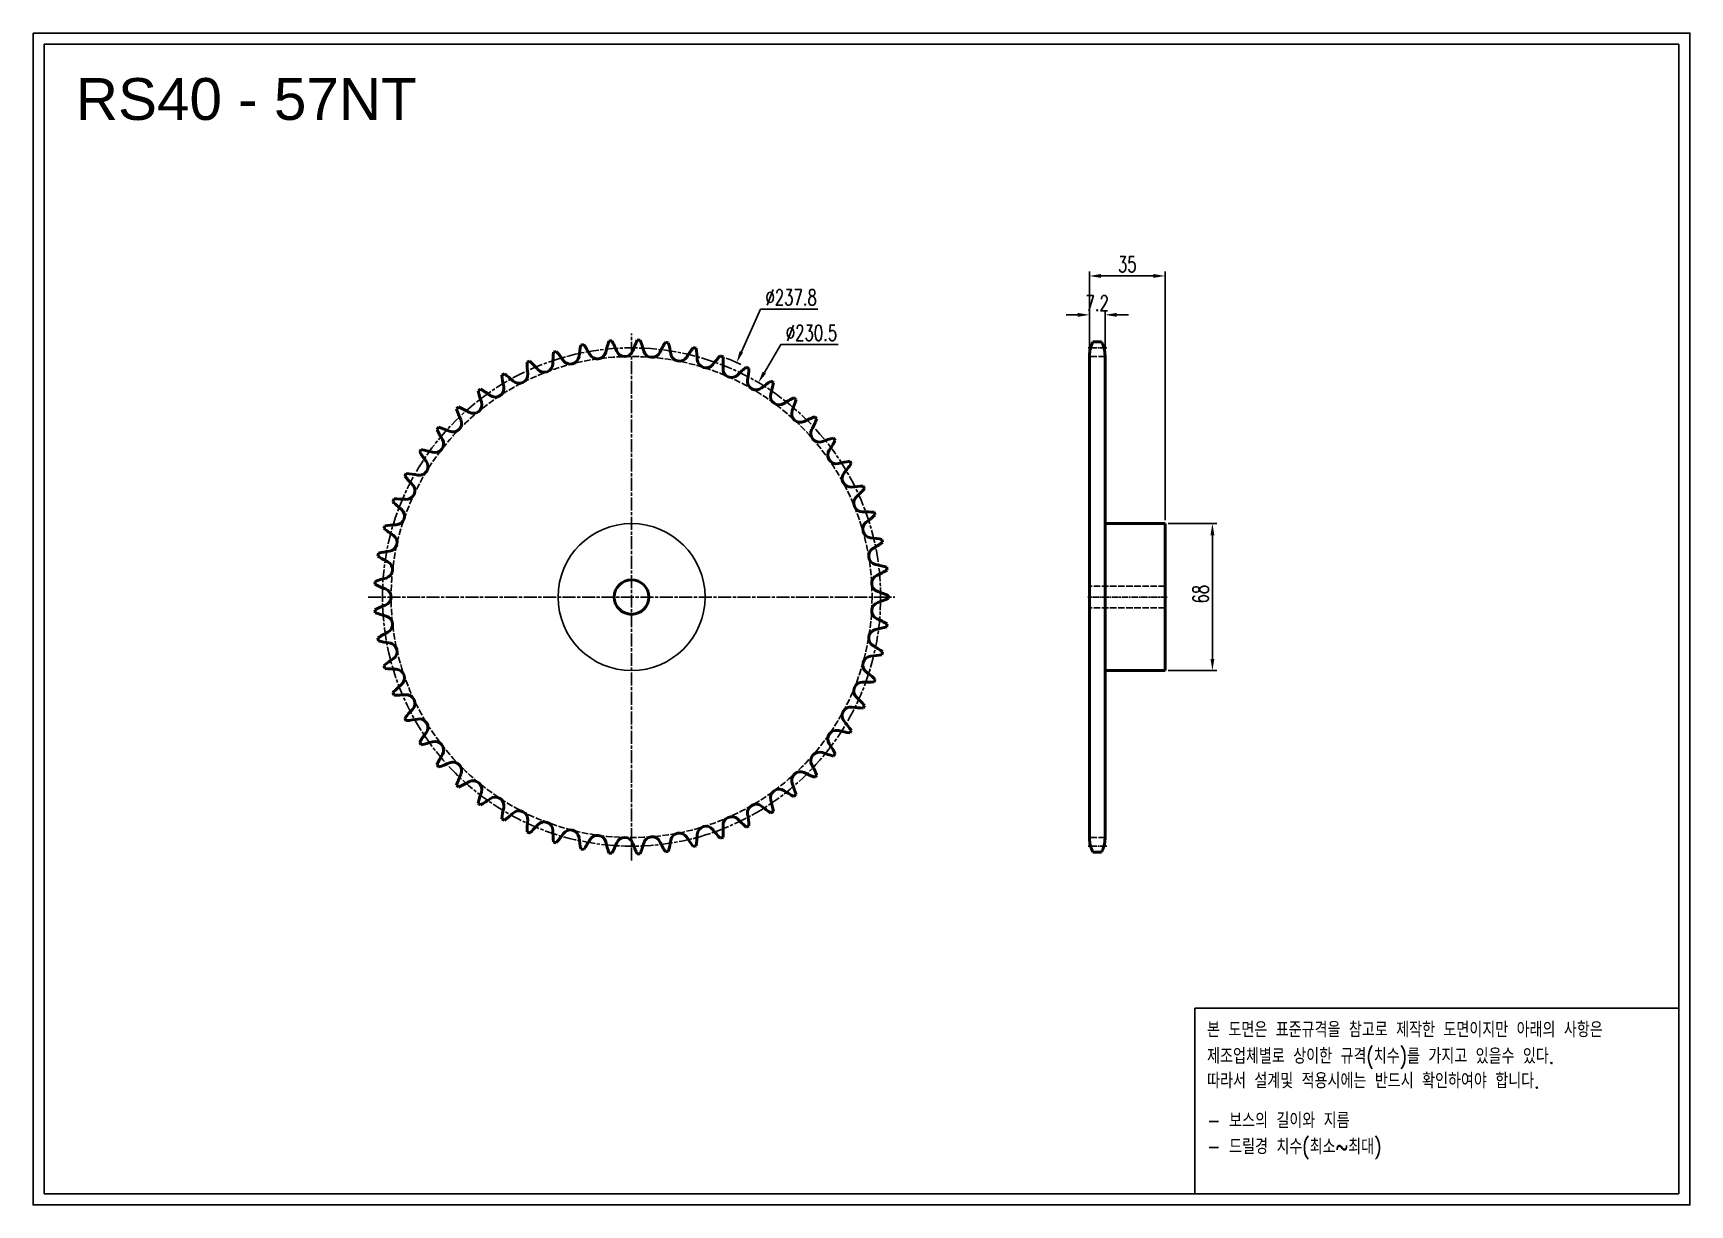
# Model space of a CAD drawing. Header units: millimetres. Extents: x -15014 to -14248, y 2793 to 3335.
import ezdxf

# ---------------------------------------------------------------- set-up
doc = ezdxf.new("R2010")
doc.units = ezdxf.units.MM
for name, pattern in [('AM_ISO02W050', [7.5, 6, -1.5]), ('AM_ISO02W050x2', [3.75, 3, -0.75]), ('AM_ISO08W050', [18, 12, -1.5, 3, -1.5]), ('AM_ISO08W050x2', [9, 6, -0.75, 1.5, -0.75])]:
    doc.linetypes.add(name, pattern=pattern)
for name, color, linetype, lineweight in [('AM_0N', 7, 'Continuous', 50), ('AM_3N', 6, 'AM_ISO02W050', 25), ('AM_7', 4, 'AM_ISO08W050', 25), ('AM_7N', 4, 'AM_ISO08W050', 25)]:
    doc.layers.add(name, color=color, linetype=linetype, lineweight=lineweight)
doc.layers.add('S-DIM', color=7, linetype='Continuous')
doc.styles.add('HAN', font='ROMANS.shx', dxfattribs={"width": 0.7, "bigfont": 'whgtxt.shx'})
doc.styles.add('HSG', font='SIMPLEX.shx', dxfattribs={"width": 0.7, "bigfont": 'HSG.shx'})
doc.styles.get("Standard").update_dxf_attribs({"font": 'arial.ttf'})
doc.dimstyles.new('APP16', dxfattribs={"dimscale": 3, "dimtxt": 2.4, "dimasz": 1.8, "dimexe": 0.7, "dimexo": 0.5, "dimgap": 0.6, "dimtad": 1, "dimtoh": 1, "dimdec": 1, "dimrnd": 0.01, "dimzin": 9, "dimdsep": 46, "dimtxsty": 'HSG', "dimcen": 0, "dimclrd": 1, "dimclre": 1, "dimclrt": 256, "dimazin": 2, "dimtp": 1, "dimtm": 1, "dimtfac": 0.5, "dimtdec": 1, "dimtofl": 0, "dimtmove": 0, "dimatfit": 3, "dimfxl": 0, "dimtvp": 1, "dimtolj": 2, "dimlwd": -1, "dimlwe": -1, "dimarcsym": 0})

# ---------------------------------------------------------------- blocks, each defined once
blk = doc.blocks.new('*D1')
at = {"layer": 'Defpoints', "color": 0, "transparency": 16777216}
for p in [(-14688.79, 3182.9), (-14786.02, 2965.87)]:
    blk.add_point(p, dxfattribs=at)
at = {"layer": 'S-DIM', "color": 1, "transparency": 16777216}
for p, q in [((-14677.71, 3207.62), (-14686.58, 3187.82)), ((-14651.19, 3207.62), (-14677.71, 3207.62))]:
    blk.add_line(p, q, dxfattribs=at)
blk.add_arc((-14737.4, 3074.38), 118.91, 64.85651, 68.42397, dxfattribs=at)
blk.add_solid([(-14687.4, 3188.19), (-14685.76, 3187.46), (-14688.79, 3182.9)], dxfattribs=at)
at = {"layer": 'S-DIM', "transparency": 16777216, "insert": (-14663.55, 3213.02), "char_height": 7.2, "attachment_point": 5, "style": 'HSG'}
blk.add_mtext('\\A2;∅237.8', dxfattribs=at)
blk = doc.blocks.new('*D2')
at = {"layer": 'Defpoints', "color": 0, "transparency": 16777216}
for p in [(-14678.71, 3173.59), (-14796.1, 2975.18)]:
    blk.add_point(p, dxfattribs=at)
at = {"layer": 'S-DIM', "color": 1, "transparency": 16777216}
for p, q in [((-14668.3, 3191.18), (-14675.96, 3178.24)), ((-14641.78, 3191.18), (-14668.3, 3191.18))]:
    blk.add_line(p, q, dxfattribs=at)
blk.add_solid([(-14676.73, 3178.69), (-14675.18, 3177.78), (-14678.71, 3173.59)], dxfattribs=at)
at = {"layer": 'S-DIM', "transparency": 16777216, "insert": (-14654.14, 3196.58), "char_height": 7.2, "attachment_point": 5, "style": 'HSG'}
blk.add_mtext('\\A2;∅230.5', dxfattribs=at)
blk = doc.blocks.new('*D3')
at = {"layer": 'Defpoints', "color": 0, "transparency": 16777216}
for p in [(-14518.3, 3204.95), (-14525.5, 3186.06), (-14518.3, 3185.68)]:
    blk.add_point(p, dxfattribs=at)
at = {"layer": 'S-DIM', "color": 1, "transparency": 16777216}
for p, q in [((-14530.9, 3204.95), (-14536.3, 3204.95)), ((-14525.5, 3187.56), (-14525.5, 3207.05)), ((-14518.3, 3187.18), (-14518.3, 3207.05)), ((-14512.9, 3204.95), (-14507.5, 3204.95))]:
    blk.add_line(p, q, dxfattribs=at)
for points in [[(-14530.9, 3205.85), (-14530.9, 3204.05), (-14525.5, 3204.95)], [(-14512.9, 3205.85), (-14512.9, 3204.05), (-14518.3, 3204.95)]]:
    blk.add_solid(points, dxfattribs=at)
at = {"layer": 'S-DIM', "transparency": 16777216, "insert": (-14521.9, 3210.35), "char_height": 7.2, "attachment_point": 5, "style": 'HSG'}
blk.add_mtext('\\A2;7.2', dxfattribs=at)
blk = doc.blocks.new('*D4')
at = {"layer": 'Defpoints', "color": 0, "transparency": 16777216}
for p in [(-14490.5, 3222.95), (-14525.5, 3186.06), (-14490.5, 3108.38)]:
    blk.add_point(p, dxfattribs=at)
at = {"layer": 'S-DIM', "color": 1, "transparency": 16777216}
for p, q in [((-14525.5, 3187.56), (-14525.5, 3225.05)), ((-14520.1, 3222.95), (-14495.9, 3222.95)), ((-14490.5, 3109.88), (-14490.5, 3225.05))]:
    blk.add_line(p, q, dxfattribs=at)
for points in [[(-14520.1, 3223.85), (-14520.1, 3222.05), (-14525.5, 3222.95)], [(-14495.9, 3223.85), (-14495.9, 3222.05), (-14490.5, 3222.95)]]:
    blk.add_solid(points, dxfattribs=at)
at = {"layer": 'S-DIM', "transparency": 16777216, "insert": (-14508, 3228.35), "char_height": 7.2, "attachment_point": 5, "style": 'HSG'}
blk.add_mtext('\\A2;35', dxfattribs=at)
blk = doc.blocks.new('*D5')
at = {"layer": 'Defpoints', "color": 0, "transparency": 16777216}
for p in [(-14490.5, 3108.38), (-14490.5, 3040.38), (-14468.6, 3040.38)]:
    blk.add_point(p, dxfattribs=at)
at = {"layer": 'S-DIM', "color": 1, "transparency": 16777216}
for p, q in [((-14489, 3108.38), (-14466.5, 3108.38)), ((-14468.6, 3102.98), (-14468.6, 3045.78)), ((-14489, 3040.38), (-14466.5, 3040.38))]:
    blk.add_line(p, q, dxfattribs=at)
for points in [[(-14469.5, 3102.98), (-14467.7, 3102.98), (-14468.6, 3108.38)], [(-14469.5, 3045.78), (-14467.7, 3045.78), (-14468.6, 3040.38)]]:
    blk.add_solid(points, dxfattribs=at)
at = {"layer": 'S-DIM', "transparency": 16777216, "insert": (-14474, 3075.72), "char_height": 7.2, "attachment_point": 5, "rotation": 90, "style": 'HSG'}
blk.add_mtext('\\A2;68', dxfattribs=at)
blk = doc.blocks.new('notice1')
at = {"color": 4}
blk.add_lwpolyline([(-22142.12, 1735.9), (-22053.8, 1735.9), (-22053.8, 1702.07), (-22142.12, 1702.07)], close=True, dxfattribs=at)
at = {"color": 4, "style": 'HAN', "width": 0.8}
for s, p in [('본 도면은 표준규격을 참고로 제작한 도면이지만 아래의 사항은', (-22139.9, 1730.62)), ('제조업체별로 상이한 규격(치수)를 가지고 있을수 있다.', (-22139.9, 1725.78)), ('따라서 설계및 적용시에는 반드시 확인하여야 합니다.', (-22139.9, 1721.28)), ('- 보스의 길이와 지름', (-22139.9, 1714.03)), ('- 드릴경 치수(최소~최대)', (-22139.9, 1709.27))]:
    blk.add_text(s, height=2.7949, dxfattribs=at).set_placement(p)

msp = doc.modelspace()

# ---------------------------------------------------------------- linework, layer by layer
for points in [[(-15014.36, 3335.29), (-14247.63, 3335.29), (-14247.63, 2793.16), (-15014.36, 2793.16)], [(-15009.19, 3330.13), (-14252.8, 3330.13), (-14252.8, 2798.33), (-15009.19, 2798.33)]]:
    msp.add_lwpolyline(points, close=True)
at = {"color": 3}
msp.add_circle((-14737.4, 3074.38), 34, dxfattribs=at)
at = {"layer": 'AM_0N'}
for p, q in [((-14523.88, 3192.46), (-14519.91, 3192.46)), ((-14525.5, 3186.06), (-14525.5, 2962.71)), ((-14518.3, 3186.06), (-14518.3, 2962.71)), ((-14518.3, 3108.38), (-14490.5, 3108.38)), ((-14490.5, 3108.38), (-14490.5, 3040.38)), ((-14518.3, 3040.38), (-14490.5, 3040.38)), ((-14523.88, 2956.31), (-14519.91, 2956.31))]:
    msp.add_line(p, q, dxfattribs=at)
msp.add_circle((-14737.4, 3074.38), 8, dxfattribs=at)
for centre, radius, start, end in [((-14705.81, 3179.26), 56.29, 168.00785, 173.42105), ((-14737.4, 3074.38), 118.91, 100.7257, 101.37956), ((-14806.14, 3159.66), 56.29, 28.68421, 34.09742), ((-14694.46, 3175.14), 56.29, 161.69206, 167.10526), ((-14737.4, 3074.38), 118.91, 94.40992, 95.06377), ((-14796.34, 3166.7), 56.29, 22.36842, 27.78163), ((-14683.64, 3169.81), 56.29, 155.37627, 160.78947), ((-14737.4, 3074.38), 118.91, 88.09413, 88.74798), ((-14785.83, 3172.62), 56.29, 16.05263, 21.46584), ((-14673.47, 3163.31), 56.29, 149.06048, 154.47368), ((-14737.4, 3074.38), 118.91, 81.77834, 82.43219), ((-14774.73, 3177.36), 56.29, 9.73684, 15.15005), ((-14664.07, 3155.74), 56.29, 142.74469, 148.15789), ((-14737.4, 3074.38), 118.91, 75.46255, 76.1164), ((-14512, 3186.06), 13.5, 151.70092, 180), ((-14531.8, 3186.06), 13.5, 0, 28.29908), ((-14737.4, 3074.38), 118.91, 113.35728, 114.01114), ((-14729.5, 3183.63), 56.29, 180.63943, 186.05263), ((-14823.13, 3142.56), 56.29, 41.31579, 46.72899), ((-14777.84, 3182.37), 4.01, 221.31579, 359.73684), ((-14717.54, 3182.09), 56.29, 174.32364, 179.73684), ((-14737.4, 3074.38), 118.91, 107.04149, 107.69535), ((-14815.11, 3151.58), 56.29, 35, 40.4132), ((-14765.71, 3186.16), 4.01, 215, 353.42105), ((-14753.24, 3188.6), 4.01, 208.68421, 347.10526), ((-14740.58, 3189.65), 4.01, 202.36842, 340.78947), ((-14727.88, 3189.3), 4.01, 196.05263, 334.47368), ((-14715.3, 3187.55), 4.01, 189.73684, 328.15789), ((-14763.17, 3180.84), 56.29, 3.42105, 8.83426), ((-14702.98, 3184.43), 4.01, 183.42105, 321.84211), ((-14655.57, 3147.18), 56.29, 136.4289, 141.84211), ((-14737.4, 3074.38), 118.91, 69.14676, 69.80061), ((-14751.31, 3183.03), 56.29, 357.10526, 2.51847), ((-14737.4, 3074.38), 118.91, 119.67307, 120.32693), ((-14741.57, 3183.83), 56.29, 186.95522, 192.36842), ((-14830.11, 3132.72), 56.29, 47.63158, 53.04478), ((-14789.47, 3177.27), 4.01, 227.63158, 6.05263), ((-14691.08, 3179.98), 4.01, 177.10526, 315.52632), ((-14648.05, 3137.73), 56.29, 130.11311, 135.52632), ((-14737.4, 3074.38), 118.91, 62.83097, 63.48482), ((-14679.75, 3174.24), 4.01, 170.78947, 309.21053), ((-14739.27, 3183.9), 56.29, 350.78947, 356.20268), ((-14641.63, 3127.52), 56.29, 123.79732, 129.21053), ((-14737.4, 3074.38), 118.91, 56.51518, 57.16903), ((-14737.4, 3074.38), 118.91, 125.98886, 126.64272), ((-14753.59, 3182.71), 56.29, 193.27101, 198.68421), ((-14835.96, 3122.16), 56.29, 53.94737, 59.36057), ((-14800.47, 3170.92), 4.01, 233.94737, 12.36842), ((-14669.11, 3167.3), 4.01, 164.47368, 302.89474), ((-14727.21, 3183.44), 56.29, 344.47368, 349.88689), ((-14636.36, 3116.66), 56.29, 117.48153, 122.89474), ((-14737.4, 3074.38), 118.91, 50.19939, 50.85324), ((-14737.4, 3074.38), 118.91, 132.30465, 132.95851), ((-14765.4, 3180.27), 56.29, 199.5868, 205), ((-14840.62, 3111.03), 56.29, 60.26316, 65.67636), ((-14810.71, 3163.39), 4.01, 240.26316, 18.68421), ((-14659.31, 3159.22), 4.01, 158.15789, 296.57895), ((-14715.28, 3181.65), 56.29, 338.15789, 343.5711), ((-14737.4, 3074.38), 118.91, 138.62044, 139.2743), ((-14776.88, 3176.55), 56.29, 205.90258, 211.31579), ((-14844.02, 3099.46), 56.29, 66.57895, 71.99215), ((-14820.06, 3154.79), 4.01, 246.57895, 25), ((-14632.33, 3105.29), 56.29, 111.16574, 116.57895), ((-14650.45, 3150.11), 4.01, 151.84211, 290.26316), ((-14703.61, 3178.57), 56.29, 331.84211, 337.25531), ((-14737.4, 3074.38), 118.91, 43.8836, 44.53745), ((-14828.4, 3145.21), 4.01, 252.89474, 31.31579), ((-14629.56, 3093.54), 56.29, 104.84995, 110.26316), ((-14692.35, 3174.22), 56.29, 325.52632, 330.93952), ((-14737.4, 3074.38), 118.91, 37.56781, 38.22166), ((-14835.64, 3134.77), 4.01, 259.21053, 37.63158), ((-14737.4, 3074.38), 118.91, 144.93623, 145.59008), ((-14787.88, 3171.59), 56.29, 212.21837, 217.63158), ((-14846.14, 3087.57), 56.29, 72.89474, 78.30794), ((-14642.64, 3140.09), 4.01, 145.52632, 283.94737), ((-14628.11, 3081.56), 56.29, 98.53416, 103.94737), ((-14681.65, 3168.66), 56.29, 319.21053, 324.62373), ((-14737.4, 3074.38), 118.91, 31.25202, 31.90587), ((-14737.4, 3074.38), 118.91, 151.25202, 151.90587), ((-14798.27, 3165.44), 56.29, 218.53416, 223.94737), ((-14846.93, 3075.53), 56.29, 79.21053, 84.62373), ((-14635.99, 3129.26), 4.01, 139.21053, 277.63158), ((-14841.68, 3123.59), 4.01, 265.52632, 43.94737), ((-14627.98, 3069.5), 56.29, 92.21837, 97.63158), ((-14630.57, 3117.77), 4.01, 132.89474, 271.31579), ((-14671.61, 3161.95), 56.29, 312.89474, 318.30794), ((-14737.4, 3074.38), 118.91, 24.93623, 25.59008), ((-14737.4, 3074.38), 118.91, 157.56781, 158.22166), ((-14807.92, 3158.19), 56.29, 224.84995, 230.26316), ((-14846.39, 3063.48), 56.29, 85.52632, 90.93952), ((-14846.47, 3111.82), 4.01, 271.84211, 50.26316), ((-14629.18, 3057.49), 56.29, 85.90258, 91.31579), ((-14737.4, 3074.38), 118.91, 18.62044, 19.2743), ((-14737.4, 3074.38), 118.91, 163.8836, 164.53745), ((-14816.71, 3149.93), 56.29, 231.16574, 236.57895), ((-14844.53, 3051.55), 56.29, 91.84211, 97.25531), ((-14626.44, 3105.76), 4.01, 126.57895, 265), ((-14662.38, 3154.18), 56.29, 306.57895, 311.99215), ((-14849.92, 3099.6), 4.01, 278.15789, 56.57895), ((-14631.7, 3045.69), 56.29, 79.5868, 85), ((-14654.06, 3145.44), 56.29, 300.26316, 305.67636), ((-14737.4, 3074.38), 118.91, 12.30465, 12.95851), ((-14737.4, 3074.38), 118.91, 170.19939, 170.85324), ((-14824.54, 3140.75), 56.29, 237.48153, 242.89474), ((-14841.37, 3039.91), 56.29, 98.15789, 103.5711), ((-14852.01, 3087.07), 4.01, 284.47368, 62.89474), ((-14623.67, 3093.36), 4.01, 120.26316, 258.68421), ((-14836.94, 3028.68), 56.29, 104.47368, 109.88689), ((-14622.27, 3080.73), 4.01, 113.94737, 252.36842), ((-14635.5, 3034.23), 56.29, 73.27101, 78.68421), ((-14646.74, 3135.84), 56.29, 293.94737, 299.36057), ((-14737.4, 3074.38), 118.91, 5.98886, 6.64272), ((-14737.4, 3074.38), 118.91, 176.51518, 177.16903), ((-14831.31, 3130.76), 56.29, 243.79732, 249.21053), ((-14852.71, 3074.38), 4.01, 290.78947, 69.21053), ((-14640.53, 3023.27), 56.29, 66.95522, 72.36842), ((-14737.4, 3074.38), 118.91, 359.67307, 0.32693), ((-14831.31, 3018.01), 56.29, 110.78947, 116.20268), ((-14737.4, 3074.38), 118.91, 182.83097, 183.48482), ((-14836.94, 3120.08), 56.29, 250.11311, 255.52632), ((-14622.27, 3068.03), 4.01, 107.63158, 246.05263), ((-14640.53, 3125.5), 56.29, 287.63158, 293.04478), ((-14852.01, 3061.7), 4.01, 297.10526, 75.52632), ((-14623.67, 3055.4), 4.01, 101.31579, 239.73684), ((-14635.5, 3114.53), 56.29, 281.31579, 286.72899), ((-14646.74, 3012.92), 56.29, 60.63943, 66.05263), ((-14737.4, 3074.38), 118.91, 353.35728, 354.01114), ((-14824.54, 3008.02), 56.29, 117.10526, 122.51847), ((-14737.4, 3074.38), 118.91, 189.14676, 189.80061), ((-14841.37, 3108.86), 56.29, 256.4289, 261.84211), ((-14849.92, 3049.17), 4.01, 303.42105, 81.84211), ((-14654.06, 3003.32), 56.29, 54.32364, 59.73684), ((-14816.71, 2998.84), 56.29, 123.42105, 128.83426), ((-14626.44, 3043.01), 4.01, 95, 233.42105), ((-14631.7, 3103.08), 56.29, 275, 280.4132), ((-14737.4, 3074.38), 118.91, 347.04149, 347.69535), ((-14737.4, 3074.38), 118.91, 195.46255, 196.1164), ((-14844.53, 3097.21), 56.29, 262.74469, 268.15789), ((-14846.47, 3036.94), 4.01, 309.73684, 88.15789), ((-14662.38, 2994.58), 56.29, 48.00785, 53.42105), ((-14737.4, 3074.38), 118.91, 340.7257, 341.37956), ((-14807.92, 2990.57), 56.29, 129.73684, 135.15005), ((-14737.4, 3074.38), 118.91, 201.77834, 202.43219), ((-14846.39, 3085.29), 56.29, 269.06048, 274.47368), ((-14841.68, 3025.17), 4.01, 316.05263, 94.47368), ((-14630.57, 3030.99), 4.01, 88.68421, 227.10526), ((-14629.18, 3091.27), 56.29, 268.68421, 274.09742), ((-14798.27, 2983.32), 56.29, 136.05263, 141.46584), ((-14635.99, 3019.5), 4.01, 82.36842, 220.78947), ((-14627.98, 3079.27), 56.29, 262.36842, 267.78163), ((-14671.61, 2986.81), 56.29, 41.69206, 47.10526), ((-14737.4, 3074.38), 118.91, 334.40992, 335.06377), ((-14737.4, 3074.38), 118.91, 208.09413, 208.74798), ((-14846.93, 3073.23), 56.29, 275.37627, 280.78947), ((-14835.64, 3014), 4.01, 322.36842, 100.78947), ((-14681.65, 2980.11), 56.29, 35.37627, 40.78947), ((-14787.88, 2977.18), 56.29, 142.36842, 147.78163), ((-14737.4, 3074.38), 118.91, 214.40992, 215.06377), ((-14846.14, 3061.19), 56.29, 281.69206, 287.10526), ((-14828.4, 3003.56), 4.01, 328.68421, 107.10526), ((-14642.64, 3008.68), 4.01, 76.05263, 214.47368), ((-14692.35, 2974.55), 56.29, 29.06048, 34.47368), ((-14628.11, 3067.2), 56.29, 256.05263, 261.46584), ((-14737.4, 3074.38), 118.91, 328.09413, 328.74798), ((-14776.88, 2972.22), 56.29, 148.68421, 154.09742), ((-14820.06, 2993.98), 4.01, 335, 113.42105), ((-14650.45, 2998.65), 4.01, 69.73684, 208.15789), ((-14629.56, 3055.22), 56.29, 249.73684, 255.15005), ((-14737.4, 3074.38), 118.91, 321.77834, 322.43219), ((-14737.4, 3074.38), 118.91, 220.7257, 221.37956), ((-14844.02, 3049.31), 56.29, 288.00785, 293.42105), ((-14765.4, 2968.49), 56.29, 155, 160.4132), ((-14659.31, 2989.55), 4.01, 63.42105, 201.84211), ((-14632.33, 3043.47), 56.29, 243.42105, 248.83426), ((-14703.61, 2970.2), 56.29, 22.74469, 28.15789), ((-14737.4, 3074.38), 118.91, 315.46255, 316.1164), ((-14737.4, 3074.38), 118.91, 227.04149, 227.69535), ((-14840.62, 3037.73), 56.29, 294.32364, 299.73684), ((-14810.71, 2985.37), 4.01, 341.31579, 119.73684), ((-14753.59, 2966.05), 56.29, 161.31579, 166.72899), ((-14669.11, 2981.47), 4.01, 57.10526, 195.52632), ((-14636.36, 3032.1), 56.29, 237.10526, 242.51847), ((-14715.28, 2967.11), 56.29, 16.4289, 21.84211), ((-14737.4, 3074.38), 118.91, 309.14676, 309.80061), ((-14737.4, 3074.38), 118.91, 233.35728, 234.01114), ((-14835.96, 3026.6), 56.29, 300.63943, 306.05263), ((-14800.47, 2977.85), 4.01, 347.63158, 126.05263), ((-14741.57, 2964.93), 56.29, 167.63158, 173.04478), ((-14789.47, 2971.5), 4.01, 353.94737, 132.36842), ((-14679.75, 2974.52), 4.01, 50.78947, 189.21053), ((-14641.63, 3021.24), 56.29, 230.78947, 236.20268), ((-14727.21, 2965.33), 56.29, 10.11311, 15.52632), ((-14737.4, 3074.38), 118.91, 302.83097, 303.48482), ((-14737.4, 3074.38), 118.91, 239.67307, 240.32693), ((-14830.11, 3016.05), 56.29, 306.95522, 312.36842), ((-14729.5, 2965.14), 56.29, 173.94737, 179.36057), ((-14823.13, 3006.2), 56.29, 313.27101, 318.68421), ((-14777.84, 2966.39), 4.01, 0.26316, 138.68421), ((-14702.98, 2964.33), 4.01, 38.15789, 176.57895), ((-14691.08, 2968.78), 4.01, 44.47368, 182.89474), ((-14751.31, 2965.74), 56.29, 357.48153, 2.89474), ((-14648.05, 3011.03), 56.29, 224.47368, 229.88689), ((-14737.4, 3074.38), 118.91, 296.51518, 297.16903), ((-14739.27, 2964.87), 56.29, 3.79732, 9.21053), ((-14737.4, 3074.38), 118.91, 245.98886, 246.64272), ((-14717.54, 2966.67), 56.29, 180.26316, 185.67636), ((-14737.4, 3074.38), 118.91, 252.30465, 252.95851), ((-14815.11, 2997.19), 56.29, 319.5868, 325), ((-14765.71, 2962.6), 4.01, 6.57895, 145), ((-14705.81, 2969.51), 56.29, 186.57895, 191.99215), ((-14806.14, 2989.11), 56.29, 325.90258, 331.31579), ((-14753.24, 2960.16), 4.01, 12.89474, 151.31579), ((-14694.46, 2973.62), 56.29, 192.89474, 198.30794), ((-14796.34, 2982.06), 56.29, 332.21837, 337.63158), ((-14740.58, 2959.12), 4.01, 19.21053, 157.63158), ((-14683.64, 2978.96), 56.29, 199.21053, 204.62373), ((-14785.83, 2976.14), 56.29, 338.53416, 343.94737), ((-14727.88, 2959.47), 4.01, 25.52632, 163.94737), ((-14673.47, 2985.45), 56.29, 205.52632, 210.93952), ((-14774.73, 2971.41), 56.29, 344.84995, 350.26316), ((-14715.3, 2961.21), 4.01, 31.84211, 170.26316), ((-14664.07, 2993.02), 56.29, 211.84211, 217.25531), ((-14763.17, 2967.93), 56.29, 351.16574, 356.57895), ((-14655.57, 3001.58), 56.29, 218.15789, 223.5711), ((-14737.4, 3074.38), 118.91, 290.19939, 290.85324), ((-14512, 2962.71), 13.5, 180, 208.29908), ((-14531.8, 2962.71), 13.5, 331.70092, 0), ((-14737.4, 3074.38), 118.91, 258.62044, 259.2743), ((-14737.4, 3074.38), 118.91, 264.93623, 265.59008), ((-14737.4, 3074.38), 118.91, 271.25202, 271.90587), ((-14737.4, 3074.38), 118.91, 277.56781, 278.22166), ((-14737.4, 3074.38), 118.91, 283.8836, 284.53745)]:
    msp.add_arc(centre, radius, start, end, dxfattribs=at)
at = {"layer": 'AM_3N', "linetype": 'AM_ISO02W050x2'}
for p, q in [((-14518.3, 3185.68), (-14525.5, 3185.68)), ((-14518.3, 2963.09), (-14525.5, 2963.09))]:
    msp.add_line(p, q, dxfattribs=at)
at = {"layer": 'AM_3N', "color": 2, "linetype": 'AM_ISO02W050x2'}
for p, q in [((-14490.5, 3079.38), (-14525.5, 3079.38)), ((-14490.5, 3069.38), (-14525.5, 3069.38))]:
    msp.add_line(p, q, dxfattribs=at)
at = {"layer": 'AM_3N', "linetype": 'AM_ISO02W050x2'}
msp.add_circle((-14737.4, 3074.38), 111.3, dxfattribs=at)
at = {"layer": 'AM_7', "linetype": 'AM_ISO08W050x2'}
msp.add_circle((-14737.4, 3074.38), 115.27, dxfattribs=at)
at = {"layer": 'AM_7N', "linetype": 'AM_ISO08W050x2'}
for p, q in [((-14737.4, 2952.48), (-14737.4, 3196.29)), ((-14859.31, 3074.38), (-14615.5, 3074.38))]:
    msp.add_line(p, q, dxfattribs=at)
at = {"layer": 'AM_7N', "linetype": 'AM_ISO08W050x2', "ltscale": 0.5}
for p, q in [((-14517.53, 3189.65), (-14526.26, 3189.65)), ((-14489.56, 3074.38), (-14526.26, 3074.38)), ((-14517.53, 2959.11), (-14526.26, 2959.11))]:
    msp.add_line(p, q, dxfattribs=at)

# ---------------------------------------------------------------- block references
at = {"xscale": 2.535, "yscale": 2.535, "zscale": 2.535}
msp.add_blockref('notice1', (41653.58, -1516.41), dxfattribs=at)

# ---------------------------------------------------------------- texts
msp.add_text('RS40 - 57NT', height=19.3617).set_placement((-14994.61, 3295.14))

# ---------------------------------------------------------------- dimensions: what is measured, and where the dimension line sits
at = {"layer": 'S-DIM'}
dim = msp.add_linear_dim(base=(-14490.5, 3222.95), p1=(-14525.5, 3186.06), p2=(-14490.5, 3108.38), dimstyle='APP16', dxfattribs=at)
dim.commit()
dim.dimension.update_dxf_attribs({"geometry": '*D4', "text_midpoint": (-14508, 3228.35)})
at = {"layer": 'S-DIM', "color": 3}
for p1, p2, picture, middle in [((-14786.02, 2965.87), (-14688.79, 3182.9), '*D1', (-14663.55, 3207.62)), ((-14796.1, 2975.18), (-14678.71, 3173.59), '*D2', (-14654.14, 3191.18))]:
    dim = msp.add_diameter_dim_2p(p1=p1, p2=p2, dimstyle='APP16', dxfattribs=at)
    dim.commit()
    dim.dimension.update_dxf_attribs({"geometry": picture, "text_midpoint": middle, "dimtype": 131})
at = {"layer": 'S-DIM'}
dim = msp.add_linear_dim(base=(-14518.3, 3204.95), p1=(-14525.5, 3186.06), p2=(-14518.3, 3185.68), dimstyle='APP16', dxfattribs=at)
dim.commit()
dim.dimension.update_dxf_attribs({"geometry": '*D3', "text_midpoint": (-14521.9, 3204.95), "dimtype": 128})
dim = msp.add_linear_dim(base=(-14468.6, 3040.38), p1=(-14490.5, 3108.38), p2=(-14490.5, 3040.38), angle=90, dimstyle='APP16', dxfattribs=at)
dim.commit()
dim.dimension.update_dxf_attribs({"geometry": '*D5', "text_midpoint": (-14468.6, 3075.72), "dimtype": 128})

doc.saveas('drawing.dxf')
